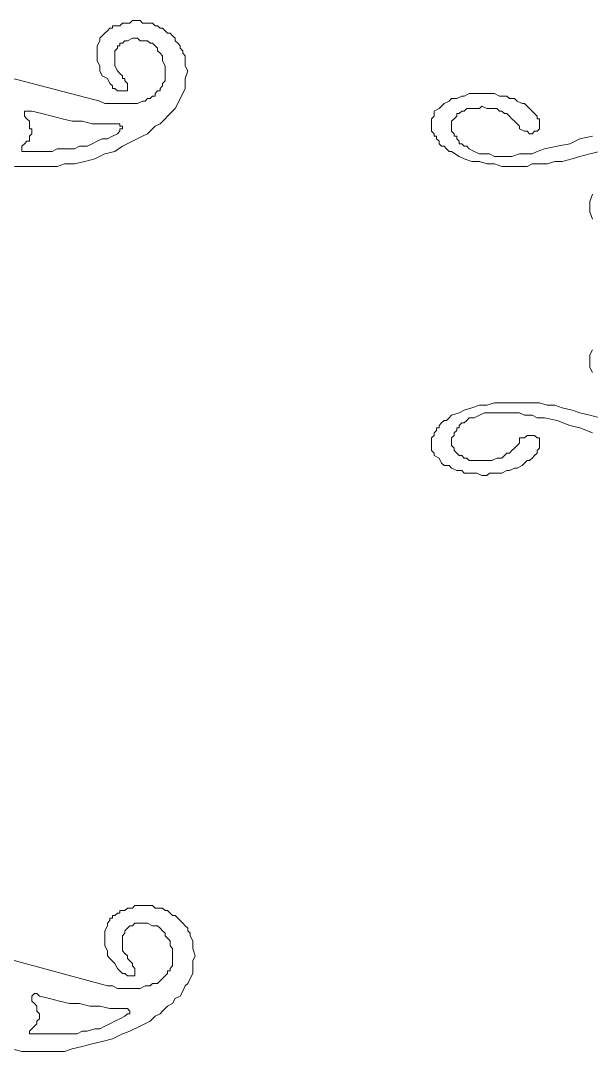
# Model space of a CAD drawing. Extents: x -66030 to 95157, y -13132 to 45879.
# Drawn here: x -486 to 401, y 8991 to 10592 of the extents above; entities that cross this region are included whole.
import ezdxf

# ---------------------------------------------------------------- set-up
doc = ezdxf.new("R2010")
doc.units = 0
doc.header["$LTSCALE"] = 100
doc.header["$MEASUREMENT"] = 0
doc.layers.get('0').update_dxf_attribs({"linetype": 'CONTINUOUS'})

msp = doc.modelspace()

# ---------------------------------------------------------------- linework, layer by layer
at = {"lineweight": 0}
for points in [[(-722.3, 10560.9), (-362.9, 10467.2), (-355.1, 10463.3), (-347.3, 10463.3), (-339.5, 10463.3), (-327.8, 10463.3), (-320, 10463.3), (-312.2, 10463.3), (-304.3, 10463.3), (-296.5, 10467.2), (-292.6, 10467.2), (-288.7, 10471.1), (-284.8, 10471.1), (-280.9, 10475), (-277, 10475), (-277, 10478.9), (-273.1, 10482.8), (-269.2, 10482.8), (-269.2, 10486.7), (-265.3, 10490.6), (-265.3, 10494.5), (-261.4, 10498.4), (-261.4, 10502.3), (-261.4, 10506.2), (-261.4, 10514), (-261.4, 10517.9), (-261.4, 10521.8), (-265.3, 10529.7), (-265.3, 10533.6), (-265.3, 10537.5), (-269.2, 10541.4), (-273.1, 10545.3), (-273.1, 10549.2), (-277, 10553.1), (-280.9, 10557), (-284.8, 10557), (-288.7, 10560.9), (-292.6, 10560.9), (-300.4, 10560.9), (-304.3, 10564.8), (-308.3, 10564.8), (-312.2, 10564.8), (-320, 10560.9), (-323.9, 10560.9), (-327.8, 10557), (-331.7, 10557), (-331.7, 10557), (-331.7, 10553.1), (-335.6, 10553.1), (-335.6, 10549.2), (-339.5, 10545.3), (-339.5, 10541.4), (-339.5, 10533.6), (-339.5, 10529.7), (-339.5, 10525.7), (-339.5, 10521.8), (-335.6, 10514), (-331.7, 10510.1), (-331.7, 10510.1), (-327.8, 10506.2), (-327.8, 10502.3), (-323.9, 10502.3), (-323.9, 10502.3), (-323.9, 10498.4), (-320, 10494.5), (-320, 10490.6), (-320, 10490.6), (-320, 10486.7), (-320, 10486.7), (-320, 10482.8), (-320, 10482.8), (-323.9, 10482.8), (-323.9, 10482.8), (-327.8, 10482.8), (-331.7, 10482.8), (-331.7, 10482.8), (-335.6, 10482.8), (-339.5, 10486.7), (-343.4, 10486.7), (-343.4, 10490.6), (-347.3, 10494.5), (-351.2, 10502.3), (-359, 10506.2), (-362.9, 10514), (-362.9, 10521.8), (-366.8, 10529.7), (-366.8, 10533.6), (-366.8, 10541.4), (-366.8, 10549.2), (-366.8, 10553.1), (-362.9, 10560.9), (-362.9, 10564.8), (-359, 10568.7), (-359, 10568.7), (-355.1, 10572.6), (-355.1, 10572.6), (-351.2, 10576.5), (-347.3, 10580.4), (-343.4, 10580.4), (-343.4, 10584.3), (-335.6, 10584.3), (-331.7, 10584.3), (-327.8, 10588.2), (-323.9, 10588.2), (-320, 10588.2), (-316.1, 10588.2), (-312.2, 10592.1), (-304.3, 10592.1), (-300.4, 10592.1), (-296.5, 10588.2), (-292.6, 10588.2), (-288.7, 10588.2), (-280.9, 10588.2), (-277, 10584.3), (-273.1, 10584.3), (-269.2, 10580.4), (-265.3, 10580.4), (-261.4, 10576.5), (-257.5, 10572.6), (-253.6, 10572.6), (-249.7, 10568.7), (-245.8, 10564.8), (-245.8, 10560.9), (-241.8, 10557), (-237.9, 10553.1), (-237.9, 10549.2), (-234, 10545.3), (-234, 10541.4), (-230.1, 10537.5), (-230.1, 10533.6), (-230.1, 10529.7), (-230.1, 10521.8), (-226.2, 10514), (-230.1, 10502.3), (-230.1, 10494.5), (-230.1, 10486.7), (-234, 10478.9), (-237.9, 10471.1), (-241.8, 10463.3), (-245.8, 10455.4), (-249.7, 10451.5), (-257.5, 10443.7), (-261.4, 10439.8), (-269.2, 10432), (-277, 10428.1), (-280.9, 10424.2), (-288.7, 10416.4), (-296.5, 10412.5), (-312.2, 10404.7), (-327.8, 10396.9), (-339.5, 10389), (-355.1, 10385.1), (-370.7, 10377.3), (-386.4, 10373.4), (-402, 10369.5), (-417.6, 10369.5), (-429.3, 10365.6), (-445, 10365.6), (-460.6, 10365.6), (-476.2, 10365.6), (-495.7, 10365.6)], [(402.6, 10412.5), (383.1, 10408.6), (367.5, 10400.8), (348, 10396.9), (328.4, 10392.9), (316.7, 10389), (308.9, 10385.1), (297.2, 10385.1), (289.4, 10385.1), (277.6, 10381.2), (269.8, 10381.2), (258.1, 10381.2), (250.3, 10381.2), (242.5, 10385.1), (234.7, 10385.1), (226.9, 10385.1), (219.1, 10389), (211.2, 10392.9), (207.3, 10396.9), (203.4, 10396.9), (199.5, 10400.8), (195.6, 10400.8), (195.6, 10404.7), (191.7, 10408.6), (191.7, 10412.5), (187.8, 10412.5), (187.8, 10416.4), (183.9, 10420.3), (183.9, 10424.2), (183.9, 10428.1), (183.9, 10432), (183.9, 10435.9), (187.8, 10439.8), (187.8, 10439.8), (191.7, 10443.7), (191.7, 10447.6), (195.6, 10447.6), (199.5, 10451.5), (203.4, 10451.5), (207.3, 10455.4), (211.2, 10455.4), (219.1, 10455.4), (223, 10455.4), (226.9, 10455.4), (230.8, 10459.3), (238.6, 10455.4), (242.5, 10455.4), (246.4, 10455.4), (254.2, 10455.4), (258.1, 10451.5), (262, 10451.5), (265.9, 10447.6), (269.8, 10447.6), (273.7, 10443.7), (277.6, 10439.8), (281.6, 10435.9), (285.5, 10432), (289.4, 10428.1), (289.4, 10424.2), (297.2, 10420.3), (301.1, 10420.3), (305, 10416.4), (308.9, 10416.4), (308.9, 10416.4), (312.8, 10420.3), (312.8, 10420.3), (316.7, 10420.3), (316.7, 10420.3), (320.6, 10424.2), (320.6, 10424.2), (320.6, 10432), (320.6, 10435.9), (320.6, 10439.8), (316.7, 10439.8), (316.7, 10443.7), (312.8, 10447.6), (308.9, 10451.5), (305, 10455.4), (301.1, 10459.3), (297.2, 10463.3), (293.3, 10463.3), (285.5, 10467.2), (281.6, 10471.1), (273.7, 10471.1), (269.8, 10475), (262, 10475), (258.1, 10475), (250.3, 10478.9), (242.5, 10478.9), (238.6, 10478.9), (230.8, 10478.9), (223, 10478.9), (219.1, 10478.9), (211.2, 10478.9), (203.4, 10475), (199.5, 10475), (191.7, 10471.1), (183.9, 10471.1), (180, 10467.2), (172.2, 10463.3), (168.3, 10459.3), (164.4, 10455.4), (156.6, 10451.5), (156.6, 10447.6), (156.6, 10443.7), (152.7, 10439.8), (152.7, 10435.9), (152.7, 10432), (152.7, 10432), (152.7, 10428.1), (152.7, 10424.2), (152.7, 10420.3), (156.6, 10416.4), (156.6, 10412.5), (160.5, 10412.5), (160.5, 10408.6), (164.4, 10404.7), (164.4, 10400.8), (168.3, 10396.9), (172.2, 10396.9), (176.1, 10392.9), (180, 10389), (183.9, 10389), (195.6, 10381.2), (203.4, 10377.3), (215.1, 10373.4), (226.9, 10373.4), (238.6, 10369.5), (250.3, 10369.5), (262, 10365.6), (269.8, 10365.6), (277.6, 10365.6), (289.4, 10365.6), (301.1, 10365.6), (308.9, 10369.5), (320.6, 10369.5), (332.3, 10369.5), (344, 10373.4), (355.8, 10373.4), (371.4, 10377.3), (383.1, 10381.2), (398.7, 10385.1), (414.4, 10389)], [(402.6, 10412.5), (383.1, 10408.6), (367.5, 10400.8), (348, 10396.9), (328.4, 10392.9), (316.7, 10389), (308.9, 10385.1), (297.2, 10385.1), (289.4, 10385.1), (277.6, 10381.2), (269.8, 10381.2), (258.1, 10381.2), (250.3, 10381.2), (242.5, 10385.1), (234.7, 10385.1), (226.9, 10385.1), (219.1, 10389), (211.2, 10392.9), (207.3, 10396.9), (203.4, 10396.9), (199.5, 10400.8), (195.6, 10400.8), (195.6, 10404.7), (191.7, 10408.6), (191.7, 10412.5), (187.8, 10412.5), (187.8, 10416.4), (183.9, 10420.3), (183.9, 10424.2), (183.9, 10428.1), (183.9, 10432), (183.9, 10435.9), (187.8, 10439.8), (187.8, 10439.8), (191.7, 10443.7), (191.7, 10447.6), (195.6, 10447.6), (199.5, 10451.5), (203.4, 10451.5), (207.3, 10455.4), (211.2, 10455.4), (219.1, 10455.4), (223, 10455.4), (226.9, 10455.4), (230.8, 10459.3), (238.6, 10455.4), (242.5, 10455.4), (246.4, 10455.4), (254.2, 10455.4), (258.1, 10451.5), (262, 10451.5), (265.9, 10447.6), (269.8, 10447.6), (273.7, 10443.7), (277.6, 10439.8), (281.6, 10435.9), (285.5, 10432), (289.4, 10428.1), (289.4, 10424.2), (297.2, 10420.3), (301.1, 10420.3), (305, 10416.4), (308.9, 10416.4), (308.9, 10416.4), (312.8, 10420.3), (312.8, 10420.3), (316.7, 10420.3), (316.7, 10420.3), (320.6, 10424.2), (320.6, 10424.2), (320.6, 10432), (320.6, 10435.9), (320.6, 10439.8), (316.7, 10439.8), (316.7, 10443.7), (312.8, 10447.6), (308.9, 10451.5), (305, 10455.4), (301.1, 10459.3), (297.2, 10463.3), (293.3, 10463.3), (285.5, 10467.2), (281.6, 10471.1), (273.7, 10471.1), (269.8, 10475), (262, 10475), (258.1, 10475), (250.3, 10478.9), (242.5, 10478.9), (238.6, 10478.9), (230.8, 10478.9), (223, 10478.9), (219.1, 10478.9), (211.2, 10478.9), (203.4, 10475), (199.5, 10475), (191.7, 10471.1), (183.9, 10471.1), (180, 10467.2), (172.2, 10463.3), (168.3, 10459.3), (164.4, 10455.4), (156.6, 10451.5), (156.6, 10447.6), (156.6, 10443.7), (152.7, 10439.8), (152.7, 10435.9), (152.7, 10432), (152.7, 10432), (152.7, 10428.1), (152.7, 10424.2), (152.7, 10420.3), (156.6, 10416.4), (156.6, 10412.5), (160.5, 10412.5), (160.5, 10408.6), (164.4, 10404.7), (164.4, 10400.8), (168.3, 10396.9), (172.2, 10396.9), (176.1, 10392.9), (180, 10389), (183.9, 10389), (195.6, 10381.2), (203.4, 10377.3), (215.1, 10373.4), (226.9, 10373.4), (238.6, 10369.5), (250.3, 10369.5), (262, 10365.6), (269.8, 10365.6), (277.6, 10365.6), (289.4, 10365.6), (301.1, 10365.6), (308.9, 10369.5), (320.6, 10369.5), (332.3, 10369.5), (344, 10373.4), (355.8, 10373.4), (371.4, 10377.3), (383.1, 10381.2), (398.7, 10385.1), (414.4, 10389)], [(402.6, 10322.6), (398.7, 10310.9), (398.7, 10303.1), (398.7, 10295.3), (402.6, 10283.6)], [(402.6, 10322.6), (398.7, 10310.9), (398.7, 10303.1), (398.7, 10295.3), (402.6, 10283.6)], [(402.6, 10080.5), (398.7, 10072.7), (398.7, 10060.9), (398.7, 10053.1), (402.6, 10045.3)], [(402.6, 10080.5), (398.7, 10072.7), (398.7, 10060.9), (398.7, 10053.1), (402.6, 10045.3)], [(414.4, 9975), (398.7, 9978.9), (383.1, 9982.8), (371.4, 9986.7), (355.8, 9990.6), (344, 9994.5), (332.3, 9994.5), (320.6, 9998.4), (308.9, 9998.4), (301.1, 9998.4), (289.4, 9998.4), (277.6, 9998.4), (269.8, 9998.4), (262, 9998.4), (250.3, 9998.4), (238.6, 9994.5), (226.9, 9994.5), (215.1, 9990.6), (203.4, 9986.7), (195.6, 9982.8), (183.9, 9978.9), (180, 9975), (176.1, 9971.1), (172.2, 9971.1), (168.3, 9967.2), (164.4, 9963.3), (164.4, 9959.4), (160.5, 9959.4), (160.5, 9955.5), (156.6, 9951.6), (156.6, 9947.7), (152.7, 9943.8), (152.7, 9943.8), (152.7, 9939.9), (152.7, 9935.9), (152.7, 9932), (152.7, 9928.1), (152.7, 9924.2), (156.6, 9920.3), (156.6, 9920.3), (156.6, 9916.4), (164.4, 9912.5), (168.3, 9904.7), (172.2, 9900.8), (180, 9900.8), (183.9, 9896.9), (191.7, 9893), (199.5, 9893), (203.4, 9889.1), (211.2, 9889.1), (219.1, 9889.1), (223, 9889.1), (230.8, 9885.2), (238.6, 9885.2), (242.5, 9889.1), (250.3, 9889.1), (258.1, 9889.1), (262, 9889.1), (269.8, 9893), (273.7, 9893), (281.6, 9896.9), (285.5, 9896.9), (293.3, 9900.8), (297.2, 9904.7), (301.1, 9908.6), (305, 9908.6), (308.9, 9912.5), (312.8, 9916.4), (316.7, 9920.3), (316.7, 9924.2), (320.6, 9928.1), (320.6, 9932), (320.6, 9935.9), (320.6, 9939.9), (320.6, 9943.8), (316.7, 9943.8), (316.7, 9943.8), (312.8, 9947.7), (312.8, 9947.7), (308.9, 9947.7), (308.9, 9947.7), (305, 9947.7), (301.1, 9947.7), (297.2, 9943.8), (289.4, 9943.8), (289.4, 9935.9), (285.5, 9932), (281.6, 9928.1), (277.6, 9924.2), (273.7, 9920.3), (269.8, 9920.3), (265.9, 9916.4), (262, 9912.5), (258.1, 9912.5), (254.2, 9912.5), (246.4, 9908.6), (242.5, 9908.6), (238.6, 9908.6), (230.8, 9908.6), (226.9, 9908.6), (223, 9908.6), (219.1, 9908.6), (211.2, 9908.6), (207.3, 9912.5), (203.4, 9912.5), (199.5, 9916.4), (195.6, 9916.4), (191.7, 9920.3), (191.7, 9920.3), (187.8, 9924.2), (187.8, 9928.1), (183.9, 9932), (183.9, 9932), (183.9, 9935.9), (183.9, 9939.9), (183.9, 9943.8), (187.8, 9947.7), (187.8, 9951.6), (191.7, 9955.5), (191.7, 9959.4), (195.6, 9959.4), (195.6, 9963.3), (199.5, 9967.2), (203.4, 9967.2), (207.3, 9971.1), (211.2, 9975), (219.1, 9975), (226.9, 9978.9), (234.7, 9982.8), (242.5, 9982.8), (250.3, 9982.8), (258.1, 9982.8), (269.8, 9982.8), (277.6, 9982.8), (289.4, 9982.8), (297.2, 9978.9), (308.9, 9978.9), (316.7, 9975), (328.4, 9975), (348, 9971.1), (367.5, 9963.3), (383.1, 9959.4), (402.6, 9951.6)], [(414.4, 9975), (398.7, 9978.9), (383.1, 9982.8), (371.4, 9986.7), (355.8, 9990.6), (344, 9994.5), (332.3, 9994.5), (320.6, 9998.4), (308.9, 9998.4), (301.1, 9998.4), (289.4, 9998.4), (277.6, 9998.4), (269.8, 9998.4), (262, 9998.4), (250.3, 9998.4), (238.6, 9994.5), (226.9, 9994.5), (215.1, 9990.6), (203.4, 9986.7), (195.6, 9982.8), (183.9, 9978.9), (180, 9975), (176.1, 9971.1), (172.2, 9971.1), (168.3, 9967.2), (164.4, 9963.3), (164.4, 9959.4), (160.5, 9959.4), (160.5, 9955.5), (156.6, 9951.6), (156.6, 9947.7), (152.7, 9943.8), (152.7, 9943.8), (152.7, 9939.9), (152.7, 9935.9), (152.7, 9932), (152.7, 9928.1), (152.7, 9924.2), (156.6, 9920.3), (156.6, 9920.3), (156.6, 9916.4), (164.4, 9912.5), (168.3, 9904.7), (172.2, 9900.8), (180, 9900.8), (183.9, 9896.9), (191.7, 9893), (199.5, 9893), (203.4, 9889.1), (211.2, 9889.1), (219.1, 9889.1), (223, 9889.1), (230.8, 9885.2), (238.6, 9885.2), (242.5, 9889.1), (250.3, 9889.1), (258.1, 9889.1), (262, 9889.1), (269.8, 9893), (273.7, 9893), (281.6, 9896.9), (285.5, 9896.9), (293.3, 9900.8), (297.2, 9904.7), (301.1, 9908.6), (305, 9908.6), (308.9, 9912.5), (312.8, 9916.4), (316.7, 9920.3), (316.7, 9924.2), (320.6, 9928.1), (320.6, 9932), (320.6, 9935.9), (320.6, 9939.9), (320.6, 9943.8), (316.7, 9943.8), (316.7, 9943.8), (312.8, 9947.7), (312.8, 9947.7), (308.9, 9947.7), (308.9, 9947.7), (305, 9947.7), (301.1, 9947.7), (297.2, 9943.8), (289.4, 9943.8), (289.4, 9935.9), (285.5, 9932), (281.6, 9928.1), (277.6, 9924.2), (273.7, 9920.3), (269.8, 9920.3), (265.9, 9916.4), (262, 9912.5), (258.1, 9912.5), (254.2, 9912.5), (246.4, 9908.6), (242.5, 9908.6), (238.6, 9908.6), (230.8, 9908.6), (226.9, 9908.6), (223, 9908.6), (219.1, 9908.6), (211.2, 9908.6), (207.3, 9912.5), (203.4, 9912.5), (199.5, 9916.4), (195.6, 9916.4), (191.7, 9920.3), (191.7, 9920.3), (187.8, 9924.2), (187.8, 9928.1), (183.9, 9932), (183.9, 9932), (183.9, 9935.9), (183.9, 9939.9), (183.9, 9943.8), (187.8, 9947.7), (187.8, 9951.6), (191.7, 9955.5), (191.7, 9959.4), (195.6, 9959.4), (195.6, 9963.3), (199.5, 9967.2), (203.4, 9967.2), (207.3, 9971.1), (211.2, 9975), (219.1, 9975), (226.9, 9978.9), (234.7, 9982.8), (242.5, 9982.8), (250.3, 9982.8), (258.1, 9982.8), (269.8, 9982.8), (277.6, 9982.8), (289.4, 9982.8), (297.2, 9978.9), (308.9, 9978.9), (316.7, 9975), (328.4, 9975), (348, 9971.1), (367.5, 9963.3), (383.1, 9959.4), (402.6, 9951.6)], [(-710.6, 9189.9), (-351.2, 9092.3), (-343.4, 9092.3), (-335.6, 9088.4), (-327.8, 9088.4), (-316.1, 9088.4), (-308.3, 9088.4), (-300.4, 9088.4), (-292.6, 9092.3), (-284.8, 9092.3), (-280.9, 9096.2), (-277, 9096.2), (-273.1, 9096.2), (-269.2, 9100.1), (-265.3, 9104), (-265.3, 9104), (-261.4, 9107.9), (-257.5, 9111.8), (-257.5, 9115.7), (-253.6, 9115.7), (-253.6, 9119.6), (-249.7, 9123.5), (-249.7, 9131.3), (-249.7, 9135.2), (-249.7, 9139.1), (-249.7, 9143), (-249.7, 9150.8), (-253.6, 9154.8), (-253.6, 9158.7), (-253.6, 9162.6), (-257.5, 9166.5), (-261.4, 9170.4), (-261.4, 9174.3), (-265.3, 9178.2), (-269.2, 9182.1), (-273.1, 9186), (-277, 9186), (-280.9, 9186), (-288.7, 9189.9), (-292.6, 9189.9), (-296.5, 9189.9), (-300.4, 9189.9), (-308.3, 9189.9), (-312.2, 9186), (-316.1, 9186), (-320, 9182.1), (-320, 9182.1), (-320, 9182.1), (-323.9, 9178.2), (-323.9, 9174.3), (-327.8, 9170.4), (-327.8, 9166.5), (-327.8, 9162.6), (-327.8, 9158.7), (-327.8, 9150.8), (-327.8, 9146.9), (-323.9, 9143), (-320, 9139.1), (-320, 9135.2), (-316.1, 9131.3), (-316.1, 9131.3), (-312.2, 9127.4), (-312.2, 9127.4), (-312.2, 9123.5), (-308.3, 9119.6), (-308.3, 9119.6), (-308.3, 9115.7), (-308.3, 9111.8), (-308.3, 9111.8), (-308.3, 9111.8), (-308.3, 9107.9), (-312.2, 9107.9), (-312.2, 9107.9), (-316.1, 9107.9), (-320, 9107.9), (-320, 9107.9), (-323.9, 9111.8), (-327.8, 9111.8), (-331.7, 9115.7), (-331.7, 9115.7), (-335.6, 9119.6), (-339.5, 9127.4), (-347.3, 9135.2), (-351.2, 9139.1), (-351.2, 9146.9), (-355.1, 9154.8), (-355.1, 9162.6), (-355.1, 9166.5), (-355.1, 9174.3), (-355.1, 9178.2), (-351.2, 9186), (-351.2, 9189.9), (-347.3, 9193.8), (-347.3, 9197.7), (-343.4, 9197.7), (-343.4, 9201.6), (-339.5, 9201.6), (-335.6, 9205.5), (-331.7, 9205.5), (-331.7, 9209.4), (-323.9, 9209.4), (-320, 9213.3), (-316.1, 9213.3), (-312.2, 9213.3), (-308.3, 9217.2), (-304.3, 9217.2), (-300.4, 9217.2), (-292.6, 9217.2), (-288.7, 9217.2), (-284.8, 9217.2), (-280.9, 9217.2), (-277, 9213.3), (-269.2, 9213.3), (-265.3, 9213.3), (-261.4, 9209.4), (-257.5, 9209.4), (-253.6, 9205.5), (-249.7, 9201.6), (-245.8, 9201.6), (-241.8, 9197.7), (-237.9, 9193.8), (-234, 9189.9), (-234, 9189.9), (-230.1, 9186), (-226.2, 9182.1), (-226.2, 9178.2), (-222.3, 9174.3), (-222.3, 9170.4), (-218.4, 9162.6), (-218.4, 9158.7), (-218.4, 9154.8), (-218.4, 9150.8), (-214.5, 9139.1), (-218.4, 9131.3), (-218.4, 9119.6), (-218.4, 9111.8), (-222.3, 9104), (-226.2, 9096.2), (-230.1, 9092.3), (-234, 9084.4), (-237.9, 9076.6), (-245.8, 9072.7), (-249.7, 9064.9), (-257.5, 9061), (-265.3, 9053.2), (-269.2, 9049.3), (-277, 9045.4), (-284.8, 9037.6), (-300.4, 9029.8), (-316.1, 9022), (-327.8, 9018), (-343.4, 9010.2), (-359, 9006.3), (-374.7, 9002.4), (-390.3, 8998.5), (-405.9, 8994.6), (-417.6, 8990.7), (-433.2, 8990.7), (-448.9, 8990.7), (-464.5, 8990.7), (-484, 8990.7), (-499.6, 8994.6)]]:
    msp.add_lwpolyline(points, dxfattribs=at)
for points in [[(-480.1, 10443.7), (-480.1, 10447.6), (-480.1, 10447.6), (-480.1, 10451.5), (-480.1, 10451.5), (-480.1, 10451.5), (-476.2, 10451.5), (-476.2, 10451.5), (-472.3, 10451.5), (-468.4, 10451.5), (-452.8, 10447.6), (-437.1, 10443.7), (-421.5, 10439.8), (-405.9, 10435.9), (-390.3, 10435.9), (-374.7, 10432), (-359, 10432), (-343.4, 10432), (-339.5, 10432), (-331.7, 10432), (-331.7, 10428.1), (-327.8, 10428.1), (-327.8, 10428.1), (-327.8, 10428.1), (-327.8, 10424.2), (-327.8, 10424.2), (-327.8, 10424.2), (-331.7, 10424.2), (-331.7, 10420.3), (-335.6, 10416.4), (-343.4, 10412.5), (-351.2, 10408.6), (-359, 10408.6), (-366.8, 10404.7), (-374.7, 10400.8), (-382.5, 10396.9), (-394.2, 10396.9), (-402, 10392.9), (-409.8, 10392.9), (-417.6, 10392.9), (-429.3, 10392.9), (-437.1, 10389), (-445, 10389), (-456.7, 10389), (-472.3, 10389), (-480.1, 10389), (-480.1, 10389), (-484, 10389), (-484, 10392.9), (-484, 10392.9), (-484, 10392.9), (-484, 10392.9), (-484, 10392.9), (-484, 10396.9), (-480.1, 10400.8), (-480.1, 10400.8), (-476.2, 10404.7), (-476.2, 10404.7), (-472.3, 10404.7), (-472.3, 10408.6), (-472.3, 10408.6), (-472.3, 10412.5), (-468.4, 10416.4), (-468.4, 10416.4), (-468.4, 10420.3), (-468.4, 10424.2), (-472.3, 10424.2), (-472.3, 10428.1), (-472.3, 10432), (-472.3, 10435.9), (-476.2, 10439.8), (-480.1, 10443.7)], [(-468.4, 9068.8), (-468.4, 9072.7), (-468.4, 9076.6), (-468.4, 9076.6), (-468.4, 9076.6), (-468.4, 9076.6), (-464.5, 9080.5), (-464.5, 9080.5), (-460.6, 9080.5), (-456.7, 9076.6), (-441.1, 9072.7), (-425.4, 9068.8), (-409.8, 9064.9), (-394.2, 9064.9), (-378.6, 9061), (-362.9, 9061), (-347.3, 9057.1), (-331.7, 9057.1), (-327.8, 9057.1), (-320, 9057.1), (-320, 9057.1), (-316.1, 9053.2), (-316.1, 9053.2), (-316.1, 9053.2), (-316.1, 9053.2), (-316.1, 9053.2), (-316.1, 9049.3), (-320, 9049.3), (-320, 9049.3), (-323.9, 9045.4), (-331.7, 9041.5), (-339.5, 9037.6), (-347.3, 9033.7), (-355.1, 9029.8), (-362.9, 9025.9), (-370.7, 9025.9), (-382.5, 9022), (-390.3, 9022), (-398.1, 9018), (-405.9, 9018), (-417.6, 9018), (-425.4, 9018), (-433.2, 9018), (-445, 9018), (-460.6, 9018), (-468.4, 9018), (-468.4, 9018), (-472.3, 9018), (-472.3, 9018), (-472.3, 9018), (-472.3, 9018), (-472.3, 9022), (-472.3, 9022), (-472.3, 9022), (-468.4, 9025.9), (-468.4, 9025.9), (-464.5, 9029.8), (-464.5, 9029.8), (-460.6, 9033.7), (-460.6, 9033.7), (-460.6, 9037.6), (-460.6, 9037.6), (-456.7, 9041.5), (-456.7, 9045.4), (-456.7, 9045.4), (-456.7, 9049.3), (-460.6, 9053.2), (-460.6, 9053.2), (-460.6, 9057.1), (-460.6, 9061), (-464.5, 9064.9), (-468.4, 9068.8)]]:
    msp.add_lwpolyline(points, close=True, dxfattribs=at)

doc.saveas('drawing.dxf')
